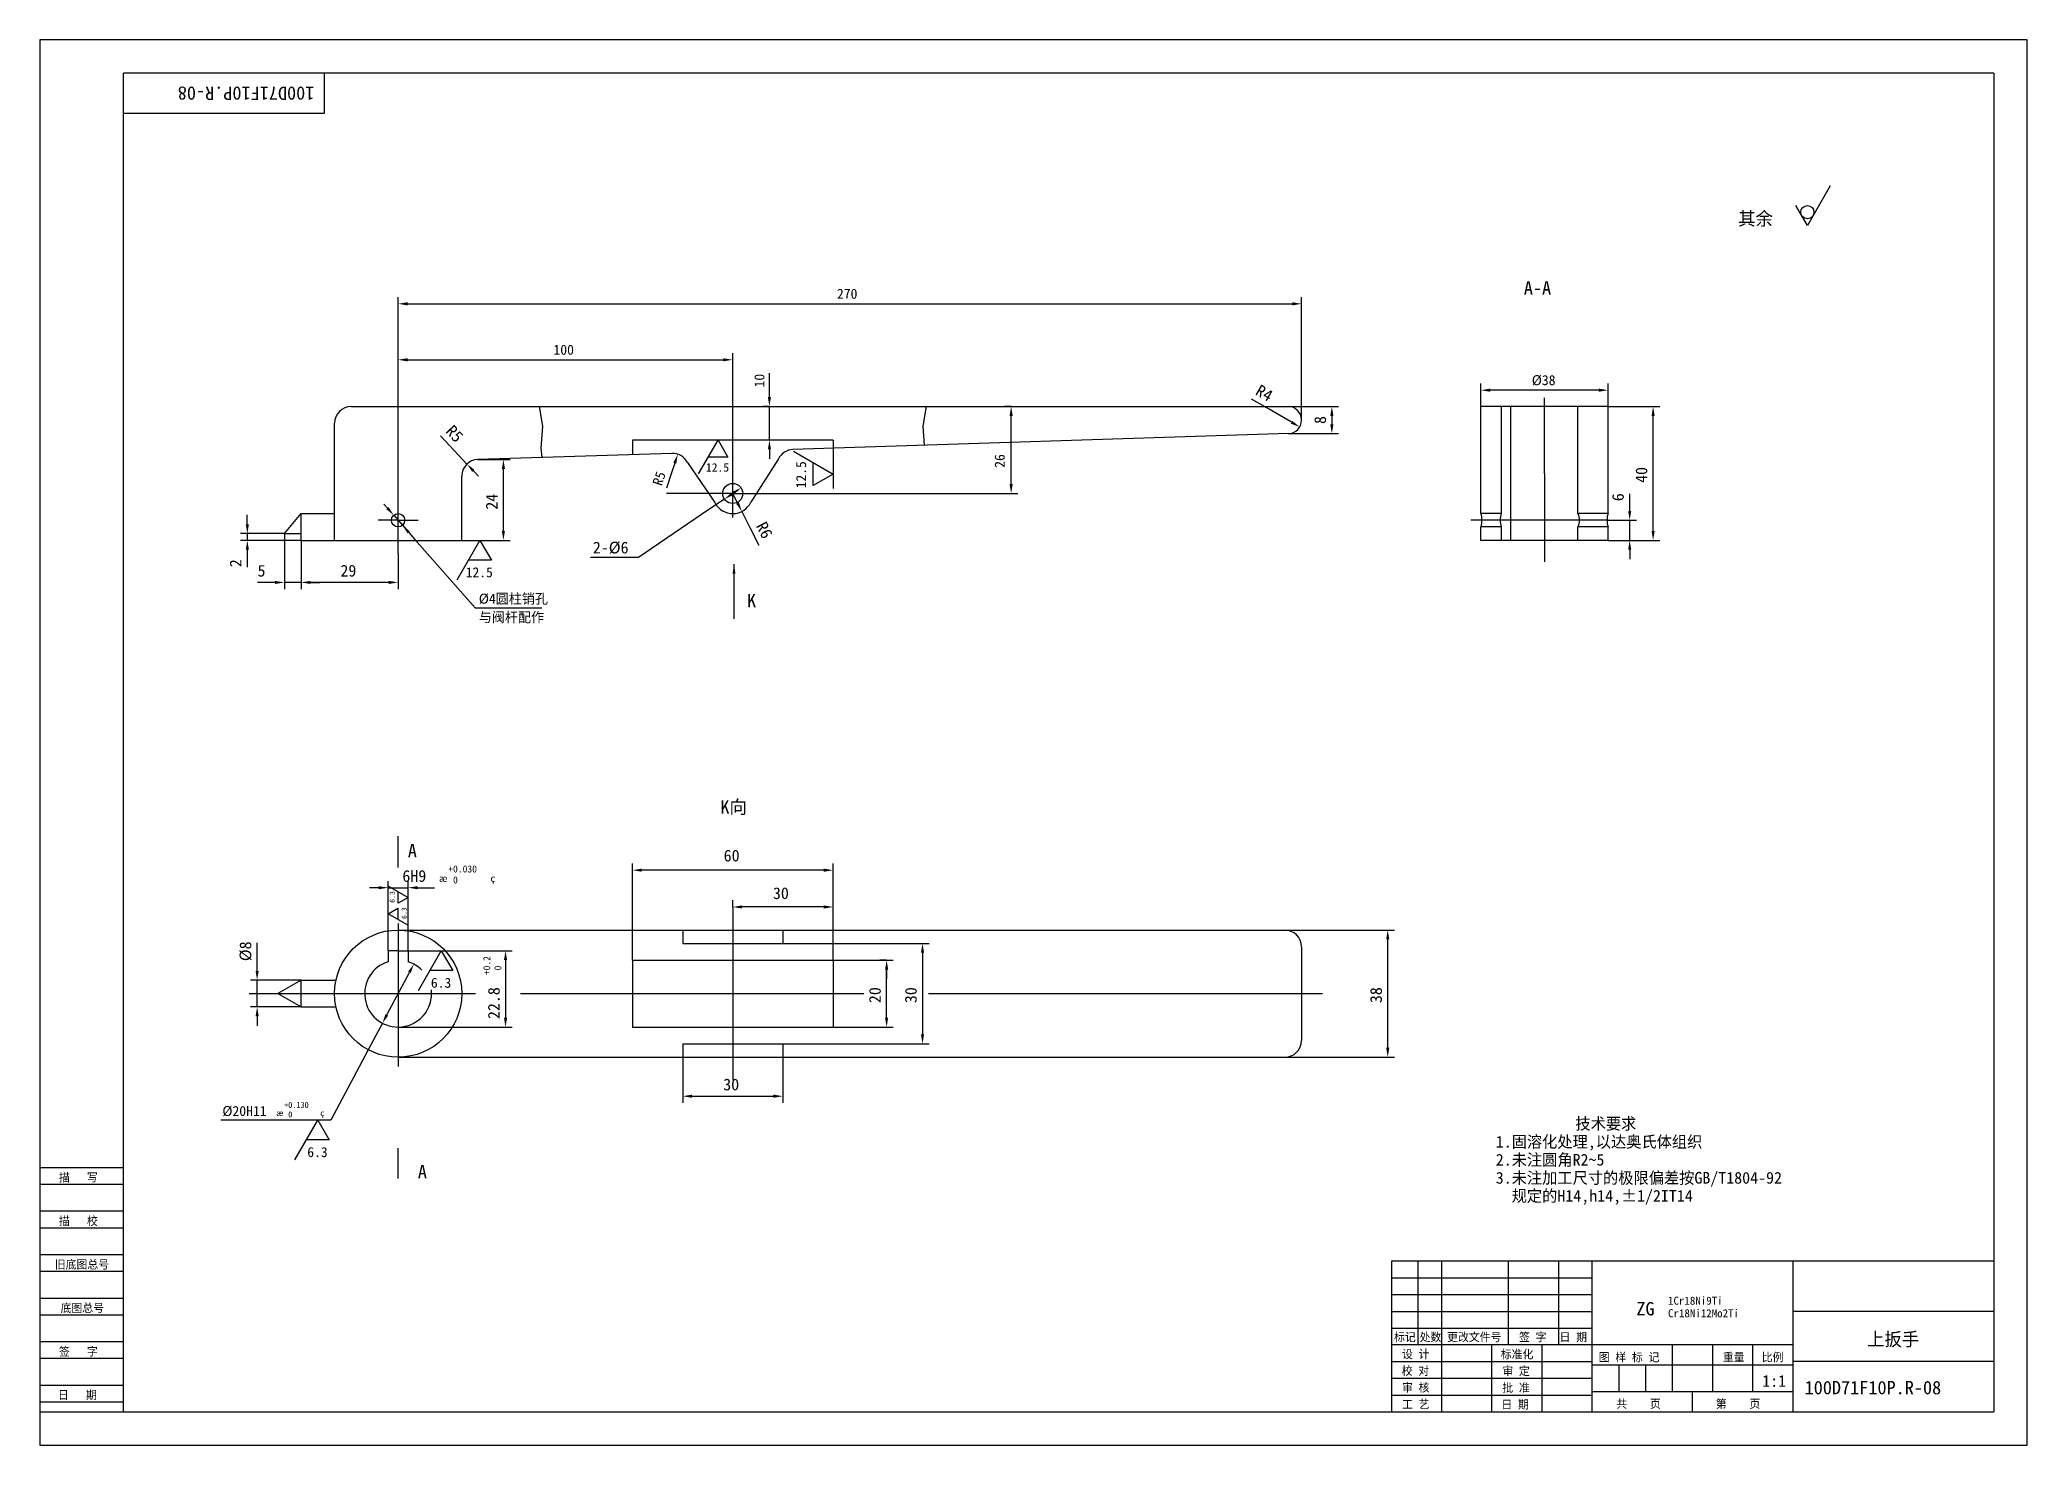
# Model space of a CAD drawing. Header units: metres. Extents: x 0 to 594, y 0 to 420.
import ezdxf

# ---------------------------------------------------------------- set-up
doc = ezdxf.new("R2010")
doc.units = ezdxf.units.M
for name, color, linetype in [('C', 6, 'Continuous'), ('D', 1, 'Continuous'), ('FL', 5, 'Continuous'), ('T', 7, 'Continuous'), ('TL', 4, 'Continuous')]:
    doc.layers.add(name, color=color, linetype=linetype)

# ---------------------------------------------------------------- blocks, each defined once
blk = doc.blocks.new('TUKUN2')
at = {"layer": 'FL'}
for p, q in [((0, 420), (0, 0)), ((594, 420), (0, 420)), ((594, 0), (594, 420)), ((0, 78), (25, 78)), ((0, 70), (25, 70)), ((0, 65), (25, 65)), ((0, 57), (25, 57)), ((412, 30), (412, 55)), ((419, 10), (419, 55)), ((439, 30), (439, 55)), ((454, 30), (454, 55)), ((0, 52), (25, 52)), ((404, 50), (464, 50)), ((0, 44), (25, 44)), ((404, 45), (464, 45)), ((0, 39), (25, 39)), ((404, 40), (464, 40)), ((0, 31), (25, 31)), ((404, 35), (464, 35)), ((449, 10), (449, 30)), ((0, 26), (25, 26)), ((404, 25), (464, 25)), ((0, 18), (25, 18)), ((404, 20), (464, 20)), ((0, 13), (25, 13)), ((404, 15), (464, 15)), ((0, 0), (594, 0))]:
    blk.add_line(p, q, dxfattribs=at)
at = {"layer": 'TL'}
for p, q in [((25, 10), (25, 410)), ((584, 410), (25, 410)), ((85, 410), (85, 398)), ((584, 410), (584, 10)), ((85, 398), (25, 398)), ((0, 83), (25, 83)), ((404, 55), (404, 10)), ((584, 55), (404, 55)), ((464, 10), (464, 55)), ((524, 10), (524, 55)), ((584, 40), (524, 40)), ((524, 30), (404, 30)), ((434, 10), (434, 30)), ((488, 16), (488, 30)), ((500, 16), (500, 30)), ((512, 16), (512, 30)), ((464, 24), (524, 24)), ((472, 16), (472, 24)), ((480, 16), (480, 24)), ((584, 25), (524, 25)), ((524, 16), (464, 16)), ((494, 10), (494, 16)), ((0, 10), (584, 10))]:
    blk.add_line(p, q, dxfattribs=at)
at = {"layer": 'T'}
for s, p in [('描   写', (5.74, 78.76)), ('描   校', (5.74, 65.76)), ('旧底图总号', (4.49, 52.76)), ('底图总号', (6.22, 39.76)), ('标记', (404.75, 31.07)), ('处数', (412.38, 31.07)), ('更改文件号', (420.61, 31.07)), ('签 字', (442.1, 31.07)), ('日 期', (454.23, 31.07)), ('签   字', (5.74, 26.76)), ('校 对', (407.05, 20.99)), ('设 计', (407.14, 25.99)), ('标准化', (436.65, 25.93)), ('审 定', (437.13, 20.93)), ('图 样 标 记', (465.95, 25.04)), ('重量', (503.03, 25.04)), ('比例', (514.64, 25.04)), ('审 核', (407.14, 15.99)), ('批 准', (437.13, 15.93)), ('日   期', (5.45, 13.76)), ('工 艺', (407.14, 10.99)), ('日 期', (436.84, 10.93)), ('共    页', (471.18, 11.13)), ('第    页', (500.9, 11.13))]:
    blk.add_text(s, height=2.5, dxfattribs=at).set_placement(p)

msp = doc.modelspace()

# ---------------------------------------------------------------- linework, layer by layer
at = {"layer": 'C'}
for p, q in [((107.11, 266.49), (107.11, 313.41)), ((207.11, 277.22), (207.11, 310.41)), ((449.7, 290.41), (449.7, 313.03)), ((449.7, 290.41), (449.7, 263.95)), ((207.11, 284.41), (187.35, 284.41)), ((207.11, 284.41), (226.86, 284.41)), ((107.11, 276.41), (101.11, 276.41)), ((107.11, 276.41), (113.11, 276.41)), ((430.7, 276.41), (427.7, 276.41)), ((468.7, 276.41), (430.7, 276.41)), ((468.7, 276.41), (471.7, 276.41)), ((207.11, 160.81), (207.11, 109.1)), ((107.11, 155.93), (107.11, 113.22)), ((62.61, 134.96), (130.21, 134.96)), ((143.71, 134.96), (246.33, 134.96)), ((265.57, 134.96), (383.41, 134.96))]:
    msp.add_line(p, q, dxfattribs=at)
at = {"layer": 'D'}
for p, q in [((535.12, 376.37), (528.29, 364.54)), ((528.29, 364.54), (524.87, 370.45)), ((107.11, 326.37), (107.11, 343.09)), ((109.91, 341.09), (374.31, 341.09)), ((377.11, 306.41), (377.11, 343.09)), ((107.11, 313.41), (107.11, 326.37)), ((109.91, 324.37), (204.31, 324.37)), ((207.11, 310.41), (207.11, 326.37)), ((218.08, 316.01), (218.08, 320.39)), ((218.08, 313.21), (218.08, 316.01)), ((430.7, 310.41), (430.7, 317.28)), ((465.9, 315.28), (433.5, 315.28)), ((468.7, 310.41), (468.7, 317.28)), ((218.08, 310.41), (216.08, 310.41)), ((218.08, 300.38), (218.08, 310.41)), ((290.32, 310.41), (288.32, 310.41)), ((367.45, 309.56), (362.18, 312.61)), ((374.14, 305.68), (367.45, 309.56)), ((373.11, 310.41), (388.17, 310.41)), ((468.7, 310.41), (484.18, 310.41)), ((290.32, 287.21), (290.32, 307.61)), ((386.17, 307.61), (386.17, 305.09)), ((482.18, 273.21), (482.18, 307.61)), ((123.86, 297.3), (119.81, 301.63)), ((127.69, 293.22), (123.86, 297.3)), ((196.88, 290.24), (202.74, 300.38)), ((202.74, 300.38), (205.67, 295.31)), ((218.08, 300.38), (216.08, 300.38)), ((218.08, 297.58), (218.08, 294.78)), ((225.28, 297.03), (237.11, 290.2)), ((237.11, 297.95), (237.11, 285.86)), ((373.23, 302.29), (388.17, 302.29)), ((129.6, 291.17), (131.11, 289.57)), ((130.95, 294.56), (140.57, 294.56)), ((138.57, 273.21), (138.57, 291.76)), ((189.8, 293.5), (188.91, 290.85)), ((205.67, 295.31), (199.81, 295.31)), ((231.19, 286.79), (231.19, 293.62)), ((188.91, 290.85), (187.3, 286.02)), ((237.11, 290.2), (231.19, 286.79)), ((102.88, 281.22), (103.94, 280.02)), ((199.99, 279.58), (178.97, 265.29)), ((204.63, 282.72), (199.99, 279.58)), ((206.94, 284.3), (207.27, 284.52)), ((208.56, 281.56), (207.11, 284.41)), ((226.86, 284.41), (292.32, 284.41)), ((475.18, 282.01), (475.18, 284.27)), ((475.18, 279.21), (475.18, 282.01)), ((62.04, 275.21), (62.04, 278.01)), ((105.79, 277.91), (108.43, 274.91)), ((108.43, 274.91), (112.12, 270.7)), ((209.82, 279.06), (212.36, 274.07)), ((212.36, 274.07), (214.96, 268.93)), ((471.7, 276.41), (477.18, 276.41)), ((475.18, 270.41), (475.18, 276.41)), ((73.11, 272.41), (60.04, 272.41)), ((78.11, 270.41), (60.04, 270.41)), ((62.04, 272.41), (62.04, 270.41)), ((62.04, 267.61), (62.04, 264.81)), ((73.11, 272.41), (73.11, 255.83)), ((78.11, 270.41), (78.11, 255.83)), ((78.11, 270.41), (78.11, 255.83)), ((112.12, 270.7), (130.09, 250.24)), ((124.73, 258.58), (131.56, 270.41)), ((126.11, 270.41), (140.57, 270.41)), ((131.56, 270.41), (134.98, 264.49)), ((468.7, 270.41), (477.18, 270.41)), ((475.18, 267.61), (475.18, 264.81)), ((477.18, 270.41), (484.18, 270.41)), ((62.04, 264.81), (62.04, 262.39)), ((107.11, 266.49), (107.11, 255.83)), ((134.98, 264.49), (128.15, 264.49)), ((170.97, 265.29), (164.56, 265.29)), ((178.97, 265.29), (170.97, 265.29)), ((207.49, 246.92), (207.49, 263.25)), ((67.51, 257.83), (65.08, 257.83)), ((70.31, 257.83), (67.51, 257.83)), ((78.11, 257.83), (73.11, 257.83)), ((104.31, 257.83), (80.91, 257.83)), ((80.91, 257.83), (83.71, 257.83)), ((130.09, 250.24), (150.09, 250.24)), ((107, 181.97), (107, 172.68)), ((177.11, 144.96), (177.11, 173.84)), ((237.11, 162.85), (237.11, 173.84)), ((101.31, 166.61), (98.51, 166.61)), ((104.11, 147.76), (104.11, 168.61)), ((104.11, 166.61), (110.11, 166.61)), ((104.19, 167.07), (110.11, 163.66)), ((110.11, 147.76), (110.11, 168.61)), ((112.91, 166.61), (115.71, 166.61)), ((115.71, 166.61), (117.96, 166.61)), ((234.31, 171.84), (179.91, 171.84)), ((104.11, 158.82), (107.06, 160.53)), ((107.06, 160.53), (107.06, 157.11)), ((107.15, 161.95), (107.15, 165.37)), ((110.11, 163.66), (107.15, 161.95)), ((207.11, 160.81), (207.11, 162.85)), ((234.31, 160.85), (209.91, 160.85)), ((237.11, 144.96), (237.11, 162.85)), ((110.02, 155.41), (104.11, 158.82)), ((64.97, 144.56), (64.97, 150.15)), ((222.07, 149.96), (265.83, 149.96)), ((372.11, 153.96), (404.87, 153.96)), ((402.87, 118.76), (402.87, 151.16)), ((64.97, 141.76), (64.97, 144.56)), ((110.11, 147.76), (141.21, 147.76)), ((113.19, 135.93), (120.02, 147.76)), ((120.02, 147.76), (123.43, 141.84)), ((139.21, 144.96), (139.21, 127.76)), ((237.11, 144.96), (255.1, 144.96)), ((237.11, 144.96), (255.1, 144.96)), ((253.1, 144.96), (251.1, 144.96)), ((263.83, 147.16), (263.83, 122.76)), ((78.11, 138.96), (62.97, 138.96)), ((64.97, 130.96), (64.97, 138.96)), ((103.72, 128.6), (110.49, 141.31)), ((123.43, 141.84), (116.6, 141.84)), ((253.1, 127.76), (253.1, 142.16)), ((253.1, 142.16), (253.1, 139.36)), ((78.11, 130.96), (62.97, 130.96)), ((64.97, 128.16), (64.97, 125.36)), ((102.41, 126.13), (99.77, 121.19)), ((107.11, 124.96), (141.21, 124.96)), ((237.11, 124.96), (255.1, 124.96)), ((99.77, 121.19), (86.97, 97.15)), ((222.07, 119.96), (265.83, 119.96)), ((192.15, 115.96), (192.15, 102.3)), ((222.07, 115.96), (222.07, 102.3)), ((372.11, 115.96), (404.87, 115.96)), ((194.95, 104.3), (219.27, 104.3)), ((66.97, 97.15), (54.11, 97.15)), ((86.97, 97.15), (66.97, 97.15)), ((76.25, 85.32), (83.08, 97.15)), ((83.08, 97.15), (86.49, 91.23)), ((86.49, 91.23), (79.66, 91.23)), ((107, 88.75), (107, 79.76))]:
    msp.add_line(p, q, dxfattribs=at)
msp.add_circle((528.29, 368.48), 1.97, dxfattribs=at)
for points in [[(109.91, 341.56), (109.91, 340.62), (107.11, 341.09)], [(374.31, 341.56), (374.31, 340.62), (377.11, 341.09)], [(109.91, 324.84), (109.91, 323.9), (107.11, 324.37)], [(204.31, 324.84), (204.31, 323.9), (207.11, 324.37)], [(433.5, 315.75), (433.5, 314.81), (430.7, 315.28)], [(465.9, 315.75), (465.9, 314.81), (468.7, 315.28)], [(217.61, 313.21), (218.54, 313.21), (218.08, 310.41)], [(289.85, 307.61), (290.79, 307.61), (290.32, 310.41)], [(385.7, 307.61), (386.64, 307.61), (386.17, 310.41)], [(481.72, 307.61), (482.65, 307.61), (482.18, 310.41)], [(373.91, 305.28), (374.38, 306.09), (376.57, 304.28)], [(385.7, 305.09), (386.64, 305.09), (386.17, 302.29)], [(217.61, 297.58), (218.54, 297.58), (218.08, 300.38)], [(129.26, 290.85), (129.94, 291.49), (127.69, 293.22)], [(138.1, 291.76), (139.04, 291.76), (138.57, 294.56)], [(190.24, 293.35), (189.36, 293.65), (190.69, 296.16)], [(207.53, 284.14), (207.01, 284.91), (209.59, 286.1)], [(289.85, 287.21), (290.79, 287.21), (290.32, 284.41)], [(103.59, 279.71), (104.29, 280.32), (105.79, 277.91)], [(207.2, 283.91), (206.68, 284.68), (204.63, 282.72)], [(208.14, 281.35), (208.97, 281.77), (209.82, 279.06)], [(474.72, 279.21), (475.65, 279.21), (475.18, 276.41)], [(61.57, 275.21), (62.5, 275.21), (62.04, 272.41)], [(109.92, 272.5), (110.62, 273.11), (108.43, 274.91)], [(61.57, 267.61), (62.5, 267.61), (62.04, 270.41)], [(138.1, 273.21), (139.04, 273.21), (138.57, 270.41)], [(474.72, 267.61), (475.65, 267.61), (475.18, 270.41)], [(481.72, 273.21), (482.65, 273.21), (482.18, 270.41)], [(207.04, 260.45), (207.49, 263.25), (207.94, 260.45)], [(70.31, 258.3), (70.31, 257.37), (73.11, 257.83)], [(80.91, 258.3), (80.91, 257.37), (78.11, 257.83)], [(80.91, 258.3), (80.91, 257.37), (78.11, 257.83)], [(104.31, 258.3), (104.31, 257.37), (107.11, 257.83)], [(179.91, 172.31), (179.91, 171.38), (177.11, 171.84)], [(234.31, 172.31), (234.31, 171.38), (237.11, 171.84)], [(101.31, 167.07), (101.31, 166.14), (104.11, 166.61)], [(112.91, 167.07), (112.91, 166.14), (110.11, 166.61)], [(209.91, 161.32), (209.91, 160.39), (207.11, 160.85)], [(234.31, 161.32), (234.31, 160.39), (237.11, 160.85)], [(263.36, 147.16), (264.29, 147.16), (263.83, 149.96)], [(402.4, 151.16), (403.34, 151.16), (402.87, 153.96)], [(110.9, 141.09), (110.08, 141.53), (111.81, 143.78)], [(138.74, 144.96), (139.68, 144.96), (139.21, 147.76)], [(252.64, 142.16), (253.57, 142.16), (253.1, 144.96)], [(252.64, 142.16), (253.57, 142.16), (253.1, 144.96)], [(64.5, 141.76), (65.44, 141.76), (64.97, 138.96)], [(64.5, 128.16), (65.44, 128.16), (64.97, 130.96)], [(104.13, 128.38), (103.31, 128.82), (102.41, 126.13)], [(138.74, 127.76), (139.68, 127.76), (139.21, 124.96)], [(252.64, 127.76), (253.57, 127.76), (253.1, 124.96)], [(263.36, 122.76), (264.29, 122.76), (263.83, 119.96)], [(402.4, 118.76), (403.34, 118.76), (402.87, 115.96)], [(194.95, 104.77), (194.95, 103.83), (192.15, 104.3)], [(219.27, 104.77), (219.27, 103.83), (222.07, 104.3)]]:
    msp.add_solid(points, dxfattribs=at)
at = {"layer": 'FL'}
for points in [[(149.28, 310.41), (150.29, 304.48), (149.79, 297.92), (150.05, 295.17)], [(264.93, 310.41), (263.92, 304.48), (264.36, 298.82)]]:
    msp.add_lwpolyline(points, dxfattribs=at)
at = {"layer": 'TL'}
for p, q in [((93.11, 310.41), (373.11, 310.41)), ((117.11, 310.41), (126.11, 310.41)), ((439.7, 310.41), (430.7, 310.41)), ((430.7, 278.41), (430.7, 310.41)), ((436.9, 278.41), (436.9, 310.41)), ((439.7, 270.41), (439.7, 310.41)), ((459.7, 310.41), (439.7, 310.41)), ((459.7, 278.41), (459.7, 310.41)), ((468.7, 310.41), (459.7, 310.41)), ((459.7, 307.41), (459.7, 308.91)), ((468.7, 278.41), (468.7, 310.41)), ((88.11, 270.41), (88.11, 305.41)), ((377.11, 306.41), (377.11, 306.28)), ((237.11, 300.38), (177.11, 300.38)), ((177.11, 300.38), (177.11, 296.04)), ((373.23, 302.29), (225.12, 297.57)), ((237.11, 300.38), (237.11, 297.95)), ((188.94, 296.41), (130.95, 294.56)), ((193.55, 293.7), (201.77, 281.67)), ((220.78, 294.76), (212.5, 281.78)), ((126.11, 270.41), (126.11, 289.57)), ((73.11, 272.41), (78.11, 278.41)), ((78.11, 270.41), (78.11, 278.41)), ((78.11, 278.41), (88.11, 278.41)), ((436.9, 278.41), (430.7, 278.41)), ((436.9, 274.41), (430.7, 274.41)), ((430.7, 270.41), (430.7, 274.41)), ((436.9, 270.41), (436.9, 274.41)), ((468.7, 278.41), (459.7, 278.41)), ((468.7, 274.41), (459.7, 274.41)), ((459.7, 270.41), (459.7, 274.41)), ((468.7, 270.41), (468.7, 274.41)), ((73.11, 272.41), (78.11, 272.41)), ((78.11, 270.41), (126.11, 270.41)), ((449.7, 270.41), (430.7, 270.41)), ((439.7, 270.41), (430.7, 270.41)), ((468.7, 270.41), (449.7, 270.41)), ((468.7, 270.41), (459.7, 270.41)), ((107.11, 153.96), (372.11, 153.96)), ((192.15, 153.96), (192.15, 149.96)), ((192.15, 149.96), (222.07, 149.96)), ((222.07, 153.96), (222.07, 149.96)), ((377.11, 148.96), (377.11, 120.96)), ((107.11, 147.76), (104.11, 147.76)), ((104.11, 147.76), (104.11, 144.5)), ((107.11, 147.76), (110.11, 147.76)), ((110.11, 147.76), (110.11, 144.5)), ((177.11, 144.96), (237.11, 144.96)), ((177.11, 144.96), (177.11, 124.96)), ((237.11, 144.96), (237.11, 124.96)), ((78.11, 138.96), (71.18, 134.96)), ((78.11, 138.96), (88.53, 138.96)), ((78.11, 130.96), (78.11, 138.96)), ((71.18, 134.96), (78.11, 130.96)), ((78.11, 130.96), (88.53, 130.96)), ((177.11, 124.96), (237.11, 124.96)), ((192.15, 119.96), (222.07, 119.96)), ((192.15, 119.96), (192.15, 115.96)), ((222.07, 119.96), (222.07, 115.96)), ((107.11, 115.96), (372.11, 115.96))]:
    msp.add_line(p, q, dxfattribs=at)
for points in [[(430.7, 278.41, -0.1), (430.7, 274.41, -0.1)], [(436.9, 274.41, -0.18), (436.9, 278.41, -0.18)], [(459.7, 278.41, -0.18), (459.7, 274.41, -0.18)], [(468.7, 278.41, 0.14), (468.7, 274.41, 0.14)]]:
    msp.add_lwpolyline(points, format="xyb", dxfattribs=at)
for centre, radius in [((207.11, 284.41), 3), ((107.11, 276.41), 2), ((107.11, 134.96), 19)]:
    msp.add_circle(centre, radius, dxfattribs=at)
for centre, radius, start, end in [((93.11, 305.41), 5, 90, 180), ((373.11, 306.41), 4, 0, 90), ((373.11, 306.28), 4, 271.83, 0), ((225.28, 292.57), 5, 91.83, 153.99), ((131.11, 289.57), 5, 91.83, 180), ((189.1, 291.41), 5, 27.15, 91.83), ((207.11, 284.41), 6, 207.15, 333.99), ((372.11, 148.96), 5, 0, 90), ((107.11, 134.96), 10, 107.46, 270), ((107.11, 134.96), 10, 44.63, 72.54), ((107.11, 134.96), 10, 270, 6.74), ((372.11, 120.96), 5, 270, 0)]:
    msp.add_arc(centre, radius, start, end, dxfattribs=at)

# ---------------------------------------------------------------- block references
at = {"layer": 'D'}
msp.add_blockref('TUKUN2', (0, 0), dxfattribs=at)

# ---------------------------------------------------------------- texts
for s, height, rotation, p in [('100D71F10P.R-08', 4, 180, (82.07, 405.99)), ('10', 3, 90, (216.58, 316.1)), ('R4', 3.5, 329.93, (363.06, 314.12)), ('R5', 3.5, 313.12, (121.09, 302.82)), ('8', 3.5, 90, (384.42, 305.18)), ('12.5', 2.98, 90, (229.04, 285.95)), ('26', 3, 90, (288.39, 292.09)), ('40', 3.5, 90, (480.43, 287.58)), ('R5', 3, 71.5, (185.87, 286.49)), ('24', 3.5, 90, (136.82, 279.57)), ('6', 3.5, 90, (473.43, 282.1)), ('R6', 3.5, 296.92, (213.96, 274.78)), ('2', 3.5, 90, (60.29, 262.39)), ('6.3', 1.49, 90, (106.07, 162.1)), ('6.3', 1.49, 90, (109.63, 157.26)), ('%%C8', 3.5, 90, (63.22, 144.65)), ('+0.2', 2.1, 90, (134.66, 140.47)), (' 0', 2.1, 90, (137.95, 140.47)), ('22.8', 3.5, 90, (137.46, 127.36)), ('20', 3.5, 90, (251.35, 132.12)), ('30', 3.5, 90, (262.08, 132.12)), ('38', 3.5, 90, (401.12, 132.12))]:
    msp.add_text(s, height=height, rotation=rotation, dxfattribs=at).set_placement(p)
for s, height, p in [('其余', 4, (507.59, 364.54)), ('270', 3, (238.25, 342.59)), ('A-A', 4, (443.54, 343.85)), ('100', 3, (153.53, 325.87)), ('%%C38', 3, (445.91, 316.78)), ('12.5', 2.55, (199.09, 290.92)), ('2-%%C6', 3.5, (165.3, 266.51)), ('5', 3.5, (65.08, 259.58)), ('29', 3.5, (89.86, 259.58)), ('12.5', 2.98, (127.31, 259.37)), ('%%C4圆柱销孔', 3, (131.22, 251.48)), ('K', 4, (211.37, 250.42)), ('与阀杆配作', 3, (131.22, 245.94)), ('K向', 4, (203.41, 188.73)), ('A', 4, (110, 175.68)), ('+0.030', 2.1, (122.1, 171.16)), ('60', 3.5, (204.4, 174.45)), ('6H9', 3.5, (108.38, 168.36)), ('%%230', 2.1, (119.3, 168.36)), (' 0', 2.1, (122.1, 167.87)), ('%%231', 2.1, (134.7, 168.36)), ('30', 3.5, (219.12, 163.21)), ('6.3', 2.98, (116.9, 136.71)), ('30', 3.5, (204.27, 106.05)), ('%%C20H11', 3, (54.57, 98.38)), ('+0.130', 1.8, (73.04, 100.78)), ('%%230', 1.8, (70.64, 98.38)), (' 0', 1.8, (73.04, 97.96)), ('%%231', 1.8, (83.84, 98.38)), ('          技术要求', 3.5, (435.15, 94.34)), ('1.固溶化处理,以达奥氏体组织', 3.5, (435.15, 88.95)), ('6.3', 2.98, (79.96, 86.11)), ('A', 4, (113, 79.76)), ('2.未注圆角R2%%1265', 3.5, (435.15, 83.56)), ('3.未注加工尺寸的极限偏差按GB/T1804-92', 3.5, (435.15, 78.17)), ('  规定的H14,h14,%%P1/2IT14', 3.5, (435.15, 72.78)), ('ZG', 4, (477.17, 38.8)), ('1Cr18Ni9Ti', 2.4, (486.64, 42)), ('Cr18Ni12Mo2Ti', 2.4, (486.64, 38.24)), ('上扳手', 4, (546.13, 29.7)), ('1:1', 3.5, (514.8, 17.46)), ('100D71F10P.R-08', 4, (527.46, 15.23))]:
    msp.add_text(s, height=height, dxfattribs=at).set_placement(p)

doc.saveas('drawing.dxf')
